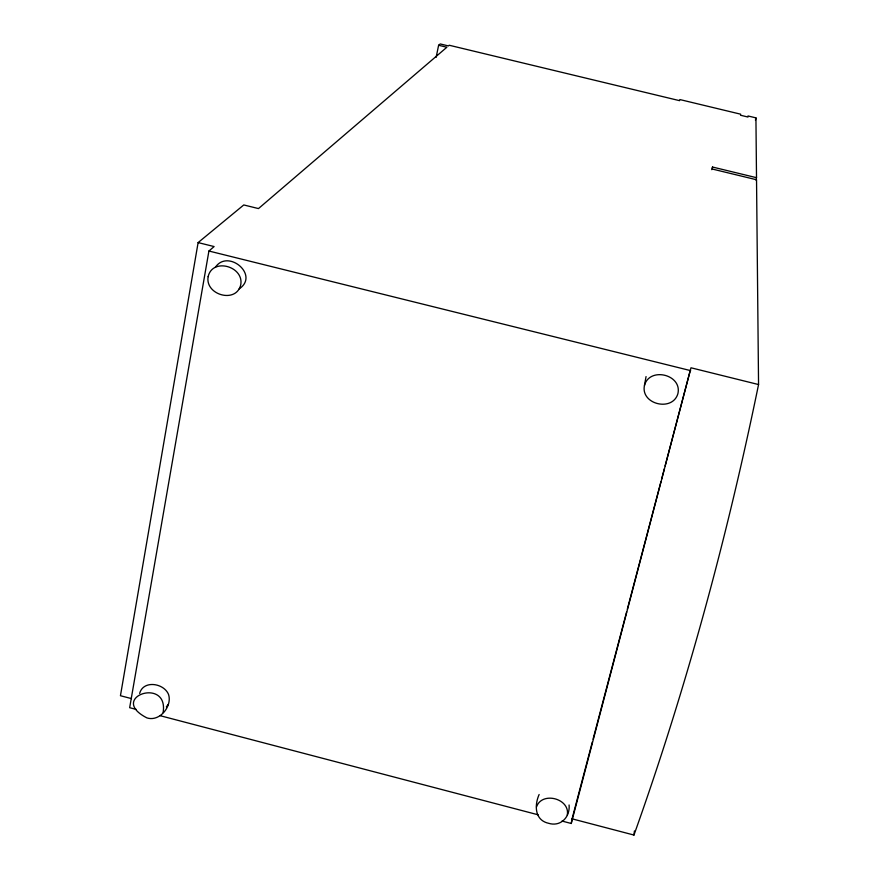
<?xml version="1.0" encoding="UTF-8"?>
<svg xmlns="http://www.w3.org/2000/svg" width="879" height="879" viewBox="0 0 879 879"><rect width="100%" height="100%" fill="white"/><g stroke="black" fill="none" stroke-linecap="round" stroke-linejoin="round"><path stroke-width="1.32" d="M539.124 794.506C534.245 805.483 534.729 820.305 548.683 823.315C560.714 827.007 570.218 817.02 569.087 804.988M567.274 815.086C570.416 798.55 541.816 791.012 536.476 807.021M644.483 385.31C640.242 404.329 672.556 412.218 677.907 393.627C682.269 374.542 649.746 366.609 644.483 385.31L646.054 376.575M561.978 821.052L571.251 823.48L690.982 367.785L758.555 384.552C727.186 537.278 686.378 688.169 633.957 835.05L572.064 818.832L592.358 741.887M756.017 180.184L756.511 177.69L712.517 167.032L712.309 169.043L756.533 179.755L758.555 384.552M633.957 835.05L634.418 830.963M436.127 57.366L438.621 45.268L446.862 47.246L258.481 208.576L243.769 204.95L198.116 242.593L120.445 695.718L131.476 698.607M198.116 242.593L214.124 246.559L208.916 251.02L129.663 707.694L136.289 709.43M571.251 823.48L572.064 818.832M755.446 120.269L755.929 117.863L747.996 115.962L747.985 117.039L740.59 115.259L740.634 114.182L679.841 99.558L679.588 100.667L449.213 45.247L448.411 45.928L440.214 43.95L438.621 45.268M711.825 169.691L712.517 167.032M593.05 739.239L626.628 611.883M627.331 609.224L660.898 481.868M661.601 479.22L664.403 468.606M665.095 465.947L689.927 371.762M139.64 693.432C143.244 679.786 164.054 683.082 168.57 694.542C172.35 706.287 159.681 722.011 146.958 717.912C107.018 697.519 168.988 676.105 163.109 712.55M215.344 267.304C227.98 248.471 259.909 275.248 239.121 288.905M166.34 706.859L168.372 704.288M208.916 251.02L690.674 370.641M160.165 715.693L538.102 814.789M755.929 117.863L756.511 177.69M208.147 276.643C204.829 294.937 236.319 303.947 240.747 284.763C244.175 266.392 212.487 257.338 208.147 276.643"/></g></svg>
